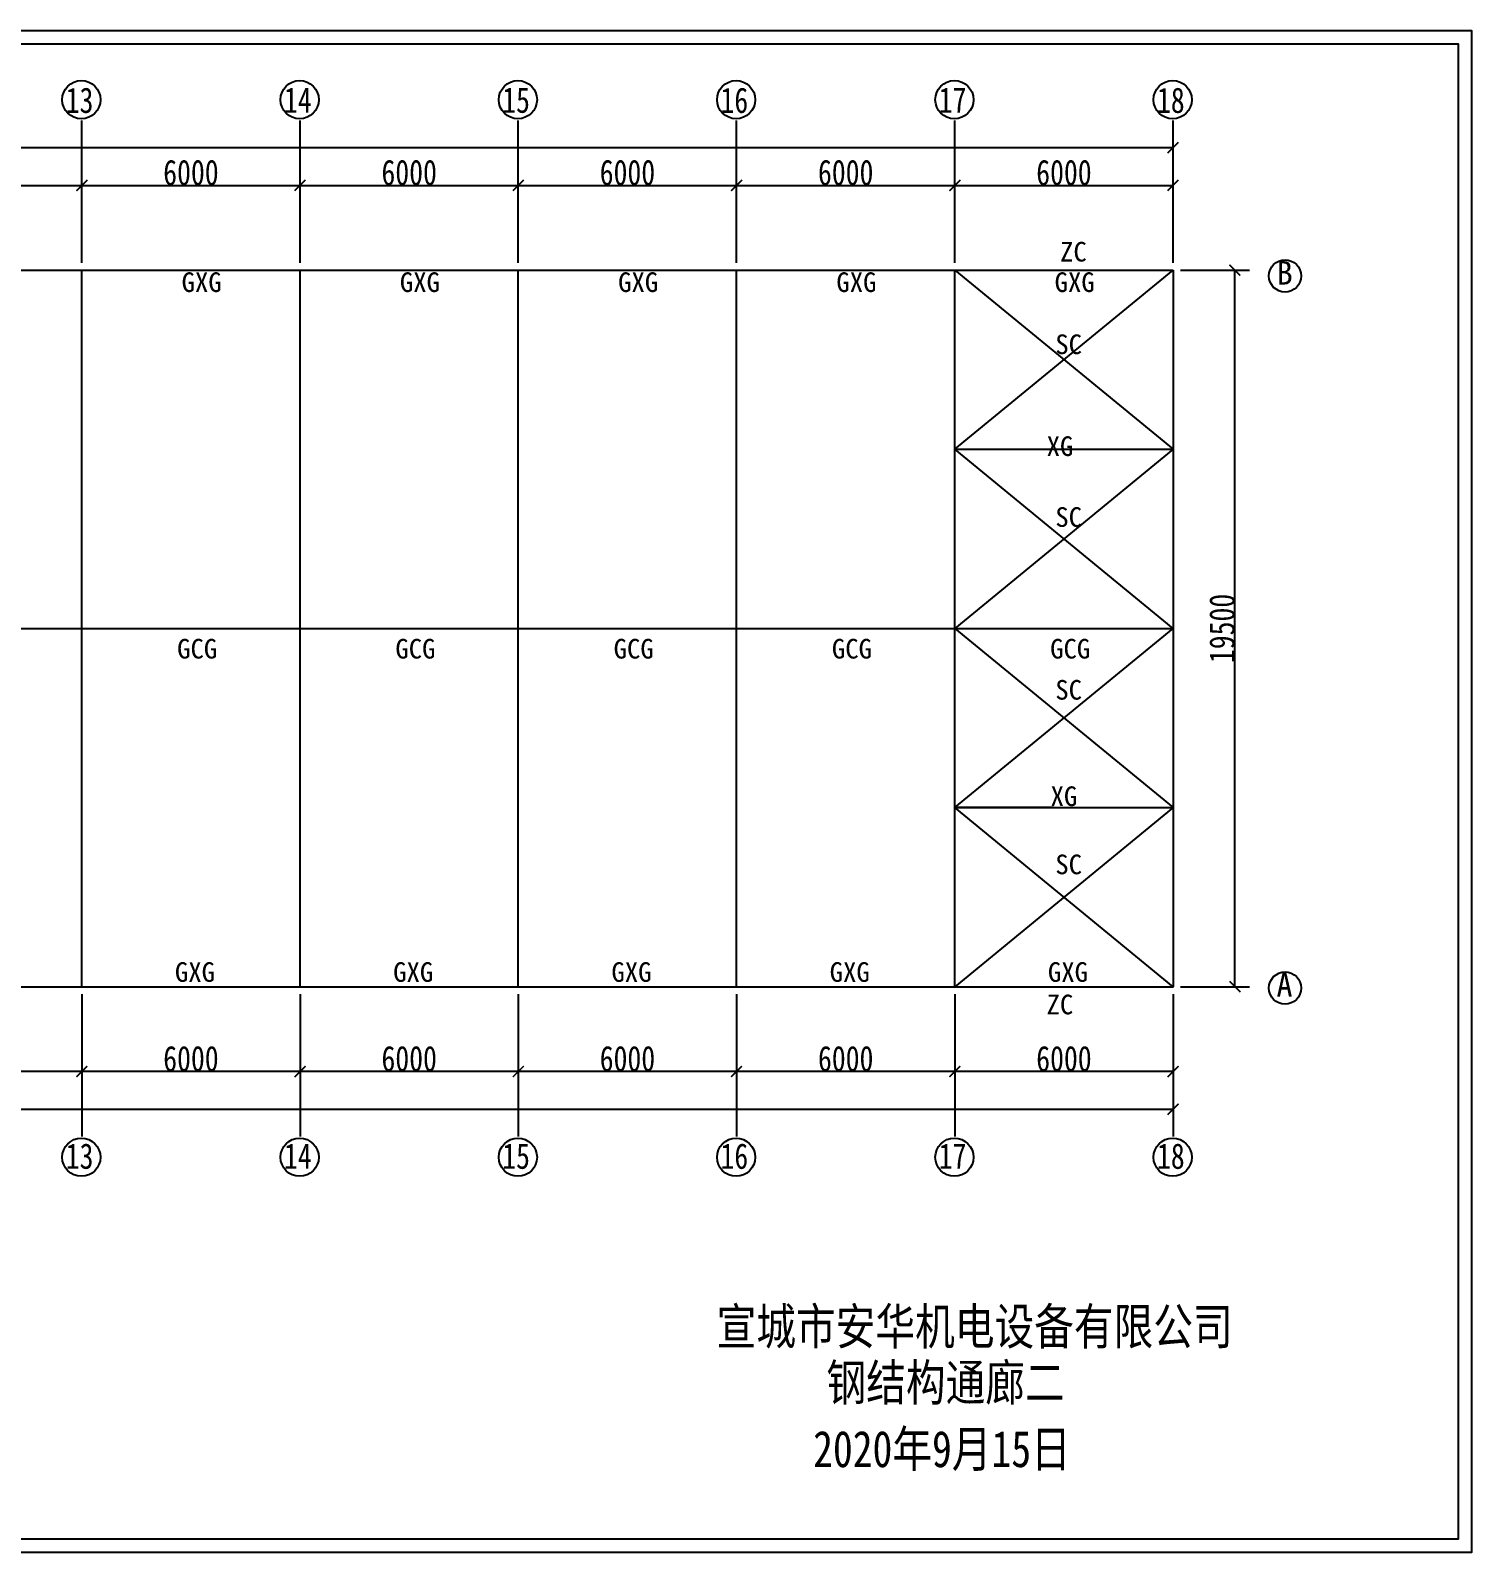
# Model space of a CAD drawing. Header units: millimetres. Extents: x 92079 to 624077, y -488988 to -181668.
# Drawn here: x 545733 to 585350, y -369911 to -328062 of the extents above; entities that cross this region are included whole.
import ezdxf
from ezdxf.enums import TextEntityAlignment as Align

# ---------------------------------------------------------------- set-up
doc = ezdxf.new("R2010")
doc.units = ezdxf.units.MM
doc.header["$PDMODE"] = 1
doc.layers.add('PUB_TEXT', color=7, linetype='Continuous')
doc.layers.add('粗线', color=7, linetype='Continuous')
doc.styles.add('-黑体', font='simhei.ttf', dxfattribs={"width": 0.8})
doc.styles.add('H1', font='')
doc.styles.add('STYLE1', font='', dxfattribs={"width": 0.8})
doc.styles.add('仿宋', font='', dxfattribs={"width": 0.8})
doc.styles.get('H1').set_extended_font_data('SimSun')
doc.styles.get('STYLE1').set_extended_font_data('SimSun')
doc.styles.get('仿宋').set_extended_font_data('FangSong_GB2312')
doc.dimstyles.new('副本 ISO-25', dxfattribs={"dimtxt": 250, "dimasz": 400, "dimexe": 400, "dimexo": 200, "dimgap": 0.3, "dimtad": 1, "dimtoh": 1, "dimdec": 0, "dimtxsty": '仿宋', "dimblk": 'ARCHTICK', "dimcen": 25, "dimaunit": 1, "dimadec": 3, "dimazin": 0, "dimtfac": 1, "dimtdec": 0, "dimtmove": 0, "dimatfit": 3, "dimldrblk": 'ARCHTICK', "dimfxl": 1, "dimarcsym": 0})

# ---------------------------------------------------------------- blocks, each defined once
blk = doc.blocks.new('_ArchTick')
at = {"color": 0, "linetype": 'ByBlock', "const_width": 0.15}
blk.add_lwpolyline([(-0.5, -0.5), (0.5, 0.5)], dxfattribs=at)
blk = doc.blocks.new('*D298')
at = {"layer": 'Defpoints', "color": 0}
for p in [(541145, -354354), (547145, -354354), (541145, -356685)]:
    blk.add_point(p, dxfattribs=at)
at = {"layer": '粗线', "color": 0, "lineweight": -2}
for p, q in [((541145, -354554), (541145, -357085)), ((547145, -354554), (547145, -357085)), ((547145, -356685), (541145, -356685))]:
    blk.add_line(p, q, dxfattribs=at)
at = {"layer": '粗线', "color": 0, "lineweight": -2, "xscale": 300, "yscale": 300, "zscale": 300, "rotation": 180}
blk.add_blockref('_ArchTick', (541145, -356685), dxfattribs=at)
at = {"layer": '粗线', "color": 0, "lineweight": -2, "xscale": 300, "yscale": 300, "zscale": 300}
blk.add_blockref('_ArchTick', (547145, -356685), dxfattribs=at)
at = {"layer": '粗线', "color": 0, "insert": (544145, -356335), "char_height": 700, "attachment_point": 5, "style": '仿宋'}
blk.add_mtext('6000', dxfattribs=at)
blk = doc.blocks.new('*D299')
at = {"layer": 'Defpoints', "color": 0}
for p in [(547145, -354354), (553145, -354354), (547145, -356685)]:
    blk.add_point(p, dxfattribs=at)
at = {"layer": '粗线', "color": 0, "lineweight": -2}
for p, q in [((547145, -354554), (547145, -357085)), ((553145, -354554), (553145, -357085)), ((553145, -356685), (547145, -356685))]:
    blk.add_line(p, q, dxfattribs=at)
at = {"layer": '粗线', "color": 0, "lineweight": -2, "xscale": 300, "yscale": 300, "zscale": 300, "rotation": 180}
blk.add_blockref('_ArchTick', (547145, -356685), dxfattribs=at)
at = {"layer": '粗线', "color": 0, "lineweight": -2, "xscale": 300, "yscale": 300, "zscale": 300}
blk.add_blockref('_ArchTick', (553145, -356685), dxfattribs=at)
at = {"layer": '粗线', "color": 0, "insert": (550145, -356335), "char_height": 700, "attachment_point": 5, "style": '仿宋'}
blk.add_mtext('6000', dxfattribs=at)
blk = doc.blocks.new('*D300')
at = {"layer": 'Defpoints', "color": 0}
for p in [(553145, -354354), (559145, -354354), (553145, -356685)]:
    blk.add_point(p, dxfattribs=at)
at = {"layer": '粗线', "color": 0, "lineweight": -2}
for p, q in [((553145, -354554), (553145, -357085)), ((559145, -354554), (559145, -357085)), ((559145, -356685), (553145, -356685))]:
    blk.add_line(p, q, dxfattribs=at)
at = {"layer": '粗线', "color": 0, "lineweight": -2, "xscale": 300, "yscale": 300, "zscale": 300, "rotation": 180}
blk.add_blockref('_ArchTick', (553145, -356685), dxfattribs=at)
at = {"layer": '粗线', "color": 0, "lineweight": -2, "xscale": 300, "yscale": 300, "zscale": 300}
blk.add_blockref('_ArchTick', (559145, -356685), dxfattribs=at)
at = {"layer": '粗线', "color": 0, "insert": (556145, -356335), "char_height": 700, "attachment_point": 5, "style": '仿宋'}
blk.add_mtext('6000', dxfattribs=at)
blk = doc.blocks.new('*D301')
at = {"layer": 'Defpoints', "color": 0}
for p in [(559145, -354354), (565145, -354354), (559145, -356685)]:
    blk.add_point(p, dxfattribs=at)
at = {"layer": '粗线', "color": 0, "lineweight": -2}
for p, q in [((559145, -354554), (559145, -357085)), ((565145, -354554), (565145, -357085)), ((565145, -356685), (559145, -356685))]:
    blk.add_line(p, q, dxfattribs=at)
at = {"layer": '粗线', "color": 0, "lineweight": -2, "xscale": 300, "yscale": 300, "zscale": 300, "rotation": 180}
blk.add_blockref('_ArchTick', (559145, -356685), dxfattribs=at)
at = {"layer": '粗线', "color": 0, "lineweight": -2, "xscale": 300, "yscale": 300, "zscale": 300}
blk.add_blockref('_ArchTick', (565145, -356685), dxfattribs=at)
at = {"layer": '粗线', "color": 0, "insert": (562145, -356335), "char_height": 700, "attachment_point": 5, "style": '仿宋'}
blk.add_mtext('6000', dxfattribs=at)
blk = doc.blocks.new('*D302')
at = {"layer": 'Defpoints', "color": 0}
for p in [(565145, -354354), (571145, -354354), (565145, -356685)]:
    blk.add_point(p, dxfattribs=at)
at = {"layer": '粗线', "color": 0, "lineweight": -2}
for p, q in [((565145, -354554), (565145, -357085)), ((571145, -354554), (571145, -357085)), ((571145, -356685), (565145, -356685))]:
    blk.add_line(p, q, dxfattribs=at)
at = {"layer": '粗线', "color": 0, "lineweight": -2, "xscale": 300, "yscale": 300, "zscale": 300, "rotation": 180}
blk.add_blockref('_ArchTick', (565145, -356685), dxfattribs=at)
at = {"layer": '粗线', "color": 0, "lineweight": -2, "xscale": 300, "yscale": 300, "zscale": 300}
blk.add_blockref('_ArchTick', (571145, -356685), dxfattribs=at)
at = {"layer": '粗线', "color": 0, "insert": (568145, -356335), "char_height": 700, "attachment_point": 5, "style": '仿宋'}
blk.add_mtext('6000', dxfattribs=at)
blk = doc.blocks.new('*D303')
at = {"layer": 'Defpoints', "color": 0}
for p in [(571145, -354354), (577145, -354354), (571145, -356685)]:
    blk.add_point(p, dxfattribs=at)
at = {"layer": '粗线', "color": 0, "lineweight": -2}
for p, q in [((571145, -354554), (571145, -357085)), ((577145, -354554), (577145, -357085)), ((577145, -356685), (571145, -356685))]:
    blk.add_line(p, q, dxfattribs=at)
at = {"layer": '粗线', "color": 0, "lineweight": -2, "xscale": 300, "yscale": 300, "zscale": 300, "rotation": 180}
blk.add_blockref('_ArchTick', (571145, -356685), dxfattribs=at)
at = {"layer": '粗线', "color": 0, "lineweight": -2, "xscale": 300, "yscale": 300, "zscale": 300}
blk.add_blockref('_ArchTick', (577145, -356685), dxfattribs=at)
at = {"layer": '粗线', "color": 0, "insert": (574145, -356335), "char_height": 700, "attachment_point": 5, "style": '仿宋'}
blk.add_mtext('6000', dxfattribs=at)
blk = doc.blocks.new('*D266')
at = {"layer": 'Defpoints', "color": 0}
for p in [(475145, -354354), (577145, -354354), (577145, -357722)]:
    blk.add_point(p, dxfattribs=at)
at = {"layer": '粗线', "color": 0, "lineweight": -2}
for p, q in [((475145, -354554), (475145, -358122)), ((577145, -354554), (577145, -358122)), ((475145, -357722), (577145, -357722))]:
    blk.add_line(p, q, dxfattribs=at)
at = {"layer": '粗线', "color": 0, "lineweight": -2, "xscale": 300, "yscale": 300, "zscale": 300, "rotation": 180}
blk.add_blockref('_ArchTick', (475145, -357722), dxfattribs=at)
at = {"layer": '粗线', "color": 0, "lineweight": -2, "xscale": 300, "yscale": 300, "zscale": 300}
blk.add_blockref('_ArchTick', (577145, -357722), dxfattribs=at)
at = {"layer": '粗线', "color": 0, "insert": (526145, -357372), "char_height": 700, "attachment_point": 5, "style": '仿宋'}
blk.add_mtext('102000', dxfattribs=at)
blk = doc.blocks.new('*D278')
at = {"layer": 'Defpoints', "color": 0}
for p in [(547145, -332322), (541145, -334654), (547145, -334654)]:
    blk.add_point(p, dxfattribs=at)
at = {"layer": '粗线', "color": 0, "lineweight": -2}
for p, q in [((541145, -334454), (541145, -331922)), ((547145, -334454), (547145, -331922)), ((541145, -332322), (547145, -332322))]:
    blk.add_line(p, q, dxfattribs=at)
at = {"layer": '粗线', "color": 0, "lineweight": -2, "xscale": 300, "yscale": 300, "zscale": 300, "rotation": 180}
blk.add_blockref('_ArchTick', (541145, -332322), dxfattribs=at)
at = {"layer": '粗线', "color": 0, "lineweight": -2, "xscale": 300, "yscale": 300, "zscale": 300}
blk.add_blockref('_ArchTick', (547145, -332322), dxfattribs=at)
at = {"layer": '粗线', "color": 0, "insert": (544145, -331971), "char_height": 700, "attachment_point": 5, "style": '仿宋'}
blk.add_mtext('6000', dxfattribs=at)
blk = doc.blocks.new('*D279')
at = {"layer": 'Defpoints', "color": 0}
for p in [(553145, -332322), (547145, -334654), (553145, -334654)]:
    blk.add_point(p, dxfattribs=at)
at = {"layer": '粗线', "color": 0, "lineweight": -2}
for p, q in [((547145, -334454), (547145, -331922)), ((553145, -334454), (553145, -331922)), ((547145, -332322), (553145, -332322))]:
    blk.add_line(p, q, dxfattribs=at)
at = {"layer": '粗线', "color": 0, "lineweight": -2, "xscale": 300, "yscale": 300, "zscale": 300, "rotation": 180}
blk.add_blockref('_ArchTick', (547145, -332322), dxfattribs=at)
at = {"layer": '粗线', "color": 0, "lineweight": -2, "xscale": 300, "yscale": 300, "zscale": 300}
blk.add_blockref('_ArchTick', (553145, -332322), dxfattribs=at)
at = {"layer": '粗线', "color": 0, "insert": (550145, -331971), "char_height": 700, "attachment_point": 5, "style": '仿宋'}
blk.add_mtext('6000', dxfattribs=at)
blk = doc.blocks.new('*D280')
at = {"layer": 'Defpoints', "color": 0}
for p in [(559145, -332322), (553145, -334654), (559145, -334654)]:
    blk.add_point(p, dxfattribs=at)
at = {"layer": '粗线', "color": 0, "lineweight": -2}
for p, q in [((553145, -334454), (553145, -331922)), ((559145, -334454), (559145, -331922)), ((553145, -332322), (559145, -332322))]:
    blk.add_line(p, q, dxfattribs=at)
at = {"layer": '粗线', "color": 0, "lineweight": -2, "xscale": 300, "yscale": 300, "zscale": 300, "rotation": 180}
blk.add_blockref('_ArchTick', (553145, -332322), dxfattribs=at)
at = {"layer": '粗线', "color": 0, "lineweight": -2, "xscale": 300, "yscale": 300, "zscale": 300}
blk.add_blockref('_ArchTick', (559145, -332322), dxfattribs=at)
at = {"layer": '粗线', "color": 0, "insert": (556145, -331971), "char_height": 700, "attachment_point": 5, "style": '仿宋'}
blk.add_mtext('6000', dxfattribs=at)
blk = doc.blocks.new('*D281')
at = {"layer": 'Defpoints', "color": 0}
for p in [(565145, -332322), (559145, -334654), (565145, -334654)]:
    blk.add_point(p, dxfattribs=at)
at = {"layer": '粗线', "color": 0, "lineweight": -2}
for p, q in [((559145, -334454), (559145, -331922)), ((565145, -334454), (565145, -331922)), ((559145, -332322), (565145, -332322))]:
    blk.add_line(p, q, dxfattribs=at)
at = {"layer": '粗线', "color": 0, "lineweight": -2, "xscale": 300, "yscale": 300, "zscale": 300, "rotation": 180}
blk.add_blockref('_ArchTick', (559145, -332322), dxfattribs=at)
at = {"layer": '粗线', "color": 0, "lineweight": -2, "xscale": 300, "yscale": 300, "zscale": 300}
blk.add_blockref('_ArchTick', (565145, -332322), dxfattribs=at)
at = {"layer": '粗线', "color": 0, "insert": (562145, -331971), "char_height": 700, "attachment_point": 5, "style": '仿宋'}
blk.add_mtext('6000', dxfattribs=at)
blk = doc.blocks.new('*D282')
at = {"layer": 'Defpoints', "color": 0}
for p in [(571145, -332322), (565145, -334654), (571145, -334654)]:
    blk.add_point(p, dxfattribs=at)
at = {"layer": '粗线', "color": 0, "lineweight": -2}
for p, q in [((565145, -334454), (565145, -331922)), ((571145, -334454), (571145, -331922)), ((565145, -332322), (571145, -332322))]:
    blk.add_line(p, q, dxfattribs=at)
at = {"layer": '粗线', "color": 0, "lineweight": -2, "xscale": 300, "yscale": 300, "zscale": 300, "rotation": 180}
blk.add_blockref('_ArchTick', (565145, -332322), dxfattribs=at)
at = {"layer": '粗线', "color": 0, "lineweight": -2, "xscale": 300, "yscale": 300, "zscale": 300}
blk.add_blockref('_ArchTick', (571145, -332322), dxfattribs=at)
at = {"layer": '粗线', "color": 0, "insert": (568145, -331971), "char_height": 700, "attachment_point": 5, "style": '仿宋'}
blk.add_mtext('6000', dxfattribs=at)
blk = doc.blocks.new('*D283')
at = {"layer": 'Defpoints', "color": 0}
for p in [(577145, -332322), (571145, -334654), (577145, -334654)]:
    blk.add_point(p, dxfattribs=at)
at = {"layer": '粗线', "color": 0, "lineweight": -2}
for p, q in [((571145, -334454), (571145, -331922)), ((577145, -334454), (577145, -331922)), ((571145, -332322), (577145, -332322))]:
    blk.add_line(p, q, dxfattribs=at)
at = {"layer": '粗线', "color": 0, "lineweight": -2, "xscale": 300, "yscale": 300, "zscale": 300, "rotation": 180}
blk.add_blockref('_ArchTick', (571145, -332322), dxfattribs=at)
at = {"layer": '粗线', "color": 0, "lineweight": -2, "xscale": 300, "yscale": 300, "zscale": 300}
blk.add_blockref('_ArchTick', (577145, -332322), dxfattribs=at)
at = {"layer": '粗线', "color": 0, "insert": (574145, -331971), "char_height": 700, "attachment_point": 5, "style": '仿宋'}
blk.add_mtext('6000', dxfattribs=at)
blk = doc.blocks.new('*D284')
at = {"layer": 'Defpoints', "color": 0}
for p in [(577145, -331285), (475145, -334654), (577145, -334654)]:
    blk.add_point(p, dxfattribs=at)
at = {"layer": '粗线', "color": 0, "lineweight": -2}
for p, q in [((475145, -334454), (475145, -330885)), ((577145, -334454), (577145, -330885)), ((475145, -331285), (577145, -331285))]:
    blk.add_line(p, q, dxfattribs=at)
at = {"layer": '粗线', "color": 0, "lineweight": -2, "xscale": 300, "yscale": 300, "zscale": 300, "rotation": 180}
blk.add_blockref('_ArchTick', (475145, -331285), dxfattribs=at)
at = {"layer": '粗线', "color": 0, "lineweight": -2, "xscale": 300, "yscale": 300, "zscale": 300}
blk.add_blockref('_ArchTick', (577145, -331285), dxfattribs=at)
at = {"layer": '粗线', "color": 0, "insert": (526145, -330935), "char_height": 700, "attachment_point": 5, "style": '仿宋'}
blk.add_mtext('102000', dxfattribs=at)
blk = doc.blocks.new('*D540')
at = {"layer": 'Defpoints', "color": 0}
for p in [(577145, -334653), (578845, -334653), (577145, -354353)]:
    blk.add_point(p, dxfattribs=at)
at = {"layer": '粗线', "color": 0, "lineweight": -2}
for p, q in [((577345, -334653), (579245, -334653)), ((578845, -354353), (578845, -334653)), ((577345, -354353), (579245, -354353))]:
    blk.add_line(p, q, dxfattribs=at)
at = {"layer": '粗线', "color": 0, "lineweight": -2, "xscale": 300, "yscale": 300, "zscale": 300}
for p, rotation in [((578845, -334653), 90), ((578845, -354353), 270)]:
    blk.add_blockref('_ArchTick', p, dxfattribs=dict(at, rotation=rotation))
at = {"layer": '粗线', "color": 0, "insert": (578495, -344503), "char_height": 700, "attachment_point": 5, "rotation": 90, "style": '仿宋'}
blk.add_mtext('19500', dxfattribs=at)

msp = doc.modelspace()

# ---------------------------------------------------------------- linework, layer by layer
at = {"layer": '粗线', "color": 7}
for p, q in [((547144.873, -332034.079), (547144.873, -330535.828)), ((553144.873, -332034.079), (553144.873, -330535.828)), ((559144.873, -332034.079), (559144.873, -330535.828)), ((565144.873, -332034.079), (565144.873, -330535.828)), ((571144.873, -332034.079), (571144.873, -330535.828)), ((577144.873, -332034.079), (577144.873, -330535.828)), ((475144.873, -334653.561), (577144.873, -334653.561)), ((547144.873, -354353.561), (547144.873, -334653.561)), ((553144.873, -354353.561), (553144.873, -334653.561)), ((559144.873, -354353.561), (559144.873, -334653.561)), ((565144.873, -354353.561), (565144.873, -334653.561)), ((571144.873, -354353.561), (571144.873, -334653.561)), ((577144.873, -334653.561), (577144.873, -354353.561)), ((571144.873, -339578.561), (577144.873, -339578.561)), ((475144.873, -344503.561), (577144.873, -344503.561)), ((573856.792, -349428.561), (571144.873, -349428.561)), ((571144.873, -349428.561), (577144.873, -349428.561)), ((475144.873, -354353.561), (577144.873, -354353.561)), ((547144.873, -356973.043), (547144.873, -358471.294)), ((553144.873, -356973.043), (553144.873, -358471.294)), ((559144.873, -356973.043), (559144.873, -358471.294)), ((565144.873, -356973.043), (565144.873, -358471.294)), ((571144.873, -356973.043), (571144.873, -358471.294)), ((577144.873, -356973.043), (577144.873, -358471.294))]:
    msp.add_line(p, q, dxfattribs=at)
for points in [[(466814.028, -328062.315), (585350.41, -328062.315), (585350.41, -369910.736), (466814.028, -369910.736)], [(467186.26, -328434.546), (584978.178, -328434.546), (584978.178, -369538.505), (467186.26, -369538.505)]]:
    msp.add_lwpolyline(points, close=True, dxfattribs=at)
msp.add_lwpolyline([(571144.873, -334653.561), (577144.873, -339578.561), (571144.873, -344503.561), (577144.873, -349428.561), (571144.873, -354353.561), (577144.873, -354353.561), (571144.873, -349428.561), (577144.873, -344503.561), (571144.873, -339578.561), (577144.873, -334653.561)], dxfattribs=at)
for centre, radius in [((547133.23, -329966.346), 525.365), ((553133.23, -329966.346), 525.365), ((559133.23, -329966.346), 525.365), ((565133.23, -329966.346), 525.365), ((571133.23, -329966.346), 525.365), ((577133.23, -329966.346), 525.365), ((580222.742, -334812.763), 442.29), ((580222.742, -354389.332), 442.29), ((547133.23, -359040.776), 525.365), ((553133.23, -359040.776), 525.365), ((559133.23, -359040.776), 525.365), ((565133.23, -359040.776), 525.365), ((571133.23, -359040.776), 525.365), ((577133.23, -359040.776), 525.365)]:
    msp.add_circle(centre, radius, dxfattribs=at)

# ---------------------------------------------------------------- texts
at = {"layer": 'PUB_TEXT', "style": 'H1'}
for s, p in [('B', (579994.676, -335051.105)), ('A', (579987.436, -354627.673))]:
    msp.add_text(s, height=648, dxfattribs=at).set_placement(p)
at = {"layer": 'PUB_TEXT', "style": '-黑体', "width": 0.8}
for s, p in [('宣城市安华机电设备有限公司 ', (571961.782, -363671.599)), ('钢结构通廊二', (570891.389, -365214.765)), ('2020年9月15日', (570791.792, -367041.514))]:
    msp.add_text(s, height=1000, dxfattribs=at).set_placement(p, align=Align.MIDDLE)
at = {"layer": '粗线', "color": 7, "style": 'STYLE1', "width": 0.8}
for s, p in [('13', (546702.458, -330331.003)), ('14', (552702.458, -330327.093)), ('15', (558702.458, -330327.093)), ('16', (564702.458, -330331.003)), ('17', (570702.458, -330327.093)), ('18', (576702.458, -330331.003)), ('13', (546702.458, -359360.476)), ('14', (552702.458, -359360.476)), ('15', (558702.458, -359360.476)), ('16', (564702.458, -359360.476)), ('17', (570702.458, -359360.476)), ('18', (576702.458, -359360.476))]:
    msp.add_text(s, height=700, dxfattribs=at).set_placement(p)
at = {"layer": '粗线', "style": 'STYLE1'}
for s, p in [('ZC', (574037.886, -334415.845)), ('GXG', (549888.676, -335253.081)), ('GXG', (555888.676, -335253.081)), ('GXG', (561888.676, -335253.081)), ('GXG', (567888.676, -335253.081)), ('GXG', (573888.676, -335253.081)), ('SC', (573907.479, -336960.829)), ('XG', (573669.308, -339762.147)), ('SC', (573907.479, -341710.829)), ('GCG', (549765.145, -345331.005)), ('GCG', (555765.145, -345331.005)), ('GCG', (561765.145, -345331.005)), ('GCG', (567765.145, -345331.005)), ('GCG', (573765.145, -345331.005)), ('SC', (573907.479, -346460.829)), ('XG', (573778.117, -349385.65)), ('SC', (573907.479, -351260.829)), ('GXG', (549704.533, -354219.859)), ('GXG', (555704.533, -354219.859)), ('GXG', (561704.533, -354219.859)), ('GXG', (567704.533, -354219.859)), ('GXG', (573704.533, -354219.859)), ('ZC', (573666.636, -355112.765))]:
    msp.add_text(s, height=540, dxfattribs=at).set_placement(p)

# ---------------------------------------------------------------- dimensions: what is measured, and where the dimension line sits
at = {"layer": '粗线', "color": 7}
for base, p1, p2, picture, middle in [((577144.873, -331284.953), (475144.873, -334653.561), (577144.873, -334653.561), '*D284', (526144.873, -330934.653)), ((547144.873, -332321.661), (541144.873, -334653.561), (547144.873, -334653.561), '*D278', (544144.873, -331971.361)), ((553144.873, -332321.661), (547144.873, -334653.561), (553144.873, -334653.561), '*D279', (550144.873, -331971.361)), ((559144.873, -332321.661), (553144.873, -334653.561), (559144.873, -334653.561), '*D280', (556144.873, -331971.361)), ((565144.873, -332321.661), (559144.873, -334653.561), (565144.873, -334653.561), '*D281', (562144.873, -331971.361)), ((571144.873, -332321.661), (565144.873, -334653.561), (571144.873, -334653.561), '*D282', (568144.873, -331971.361)), ((577144.873, -332321.661), (571144.873, -334653.561), (577144.873, -334653.561), '*D283', (574144.873, -331971.361)), ((577144.873, -357722.168), (475144.873, -354353.561), (577144.873, -354353.561), '*D266', (526144.873, -357371.868)), ((541144.873, -356685.461), (547144.873, -354353.561), (541144.873, -354353.561), '*D298', (544144.873, -356335.161)), ((547144.873, -356685.461), (553144.873, -354353.561), (547144.873, -354353.561), '*D299', (550144.873, -356335.161)), ((553144.873, -356685.461), (559144.873, -354353.561), (553144.873, -354353.561), '*D300', (556144.873, -356335.161)), ((559144.873, -356685.461), (565144.873, -354353.561), (559144.873, -354353.561), '*D301', (562144.873, -356335.161)), ((565144.873, -356685.461), (571144.873, -354353.561), (565144.873, -354353.561), '*D302', (568144.873, -356335.161)), ((571144.873, -356685.461), (577144.873, -354353.561), (571144.873, -354353.561), '*D303', (574144.873, -356335.161))]:
    dim = msp.add_linear_dim(base=base, p1=p1, p2=p2, dimstyle='副本 ISO-25', override={"dimtxt": 700, "dimasz": 300}, dxfattribs=at)
    dim.commit()
    dim.dimension.update_dxf_attribs({"geometry": picture, "text_midpoint": middle})
dim = msp.add_aligned_dim(p1=(577144.873, -354352.905), p2=(577144.873, -334652.905), distance=-1700.553, text='19500', dimstyle='副本 ISO-25', override={"dimtxt": 700, "dimasz": 300}, dxfattribs=at)
dim.commit()
dim.dimension.update_dxf_attribs({"geometry": '*D540', "text_midpoint": (578495.126, -344502.905)})

doc.saveas('drawing.dxf')
